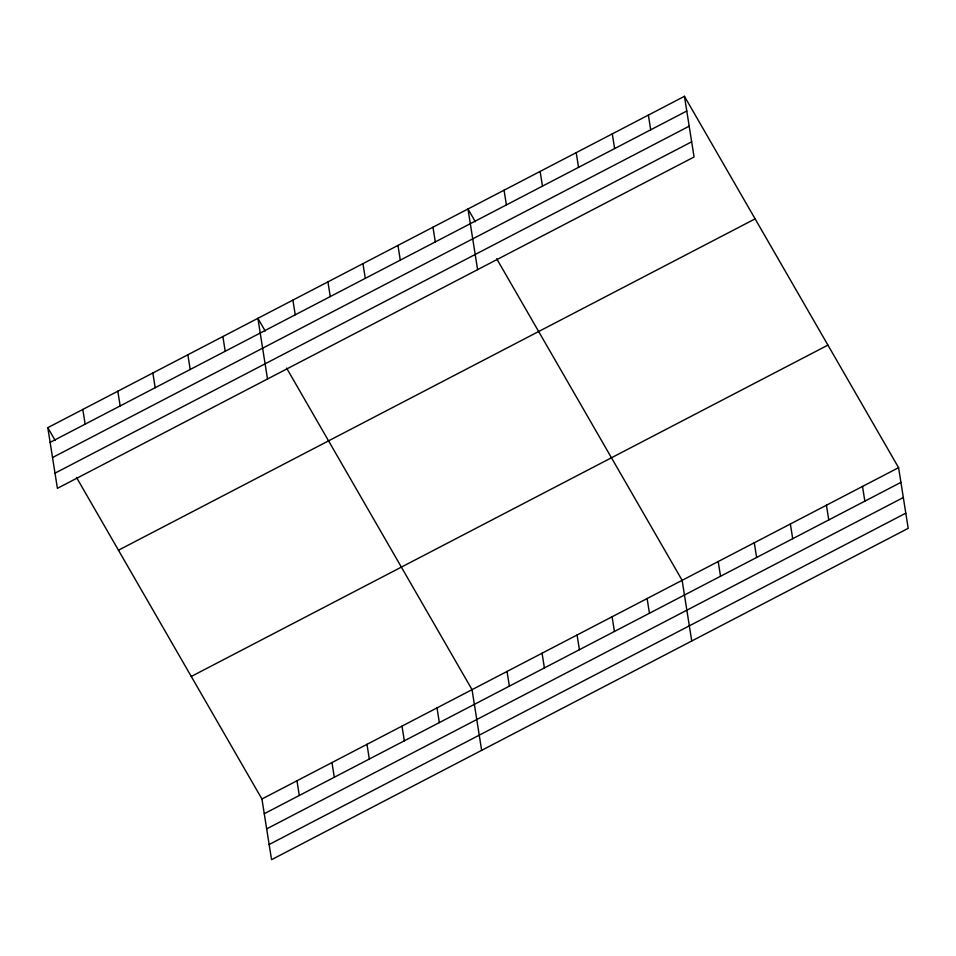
<?xml version="1.0" encoding="UTF-8"?>
<svg xmlns="http://www.w3.org/2000/svg" width="956" height="956" viewBox="0 0 956 956"><rect width="100%" height="100%" fill="white"/><g stroke="black" fill="none" stroke-linecap="round" stroke-linejoin="round"><path stroke-width="1.43" d="M684.448 96.317L694.068 156.987L57.408 488.337L47.8 427.667L684.448 96.317L898.592 467.663L908.2 528.333L271.552 859.683L261.932 799.013L76.504 477.45M50.13 442.377L686.778 111.027M52.532 457.542L689.18 126.192M55.006 473.172L691.654 141.823M118.46 550.214L755.12 218.864M191.272 676.466L827.92 345.116M261.932 799.013L898.592 467.663M264.262 813.711L900.922 482.374M266.664 828.888L903.324 497.538M269.15 844.518L905.798 513.169M475.347 221.744L467.986 208.982L477.606 269.652M496.702 258.765L682.13 580.316L691.738 640.998M265.254 331.087L257.893 318.324L267.501 378.994M286.609 368.108L472.037 689.658L481.645 750.341M47.8 427.667L55.161 440.429M862.515 486.437L864.845 501.147M826.438 505.21L828.768 519.921M790.361 523.996L792.691 538.694M754.284 542.769L756.614 557.479M648.371 115.09L650.701 129.801M718.207 561.542L720.537 576.253M612.294 133.876L614.624 148.574M647.116 598.54L649.447 613.25M576.217 152.649L578.547 167.36M612.091 616.763L614.421 631.474M540.14 171.423L542.47 186.133M577.077 634.987L579.408 649.698M504.063 190.196L506.393 204.907M542.064 653.211L544.394 667.921M507.05 671.435L509.381 686.145M432.972 227.205L435.303 241.904M397.959 245.429L400.289 260.128M437.012 707.882L439.342 722.593M362.945 263.653L365.276 278.351M401.998 726.106L404.328 740.816M327.932 281.877L330.262 296.587M366.985 744.33L369.315 759.04M292.906 300.1L295.237 314.811M331.971 762.553L334.301 777.264M296.958 780.789L299.288 795.488M222.879 336.548L225.21 351.258M187.866 354.772L190.196 369.482M152.852 372.995L155.183 387.706M117.827 391.219L120.157 405.93M82.814 409.443L85.144 424.153"/></g></svg>
